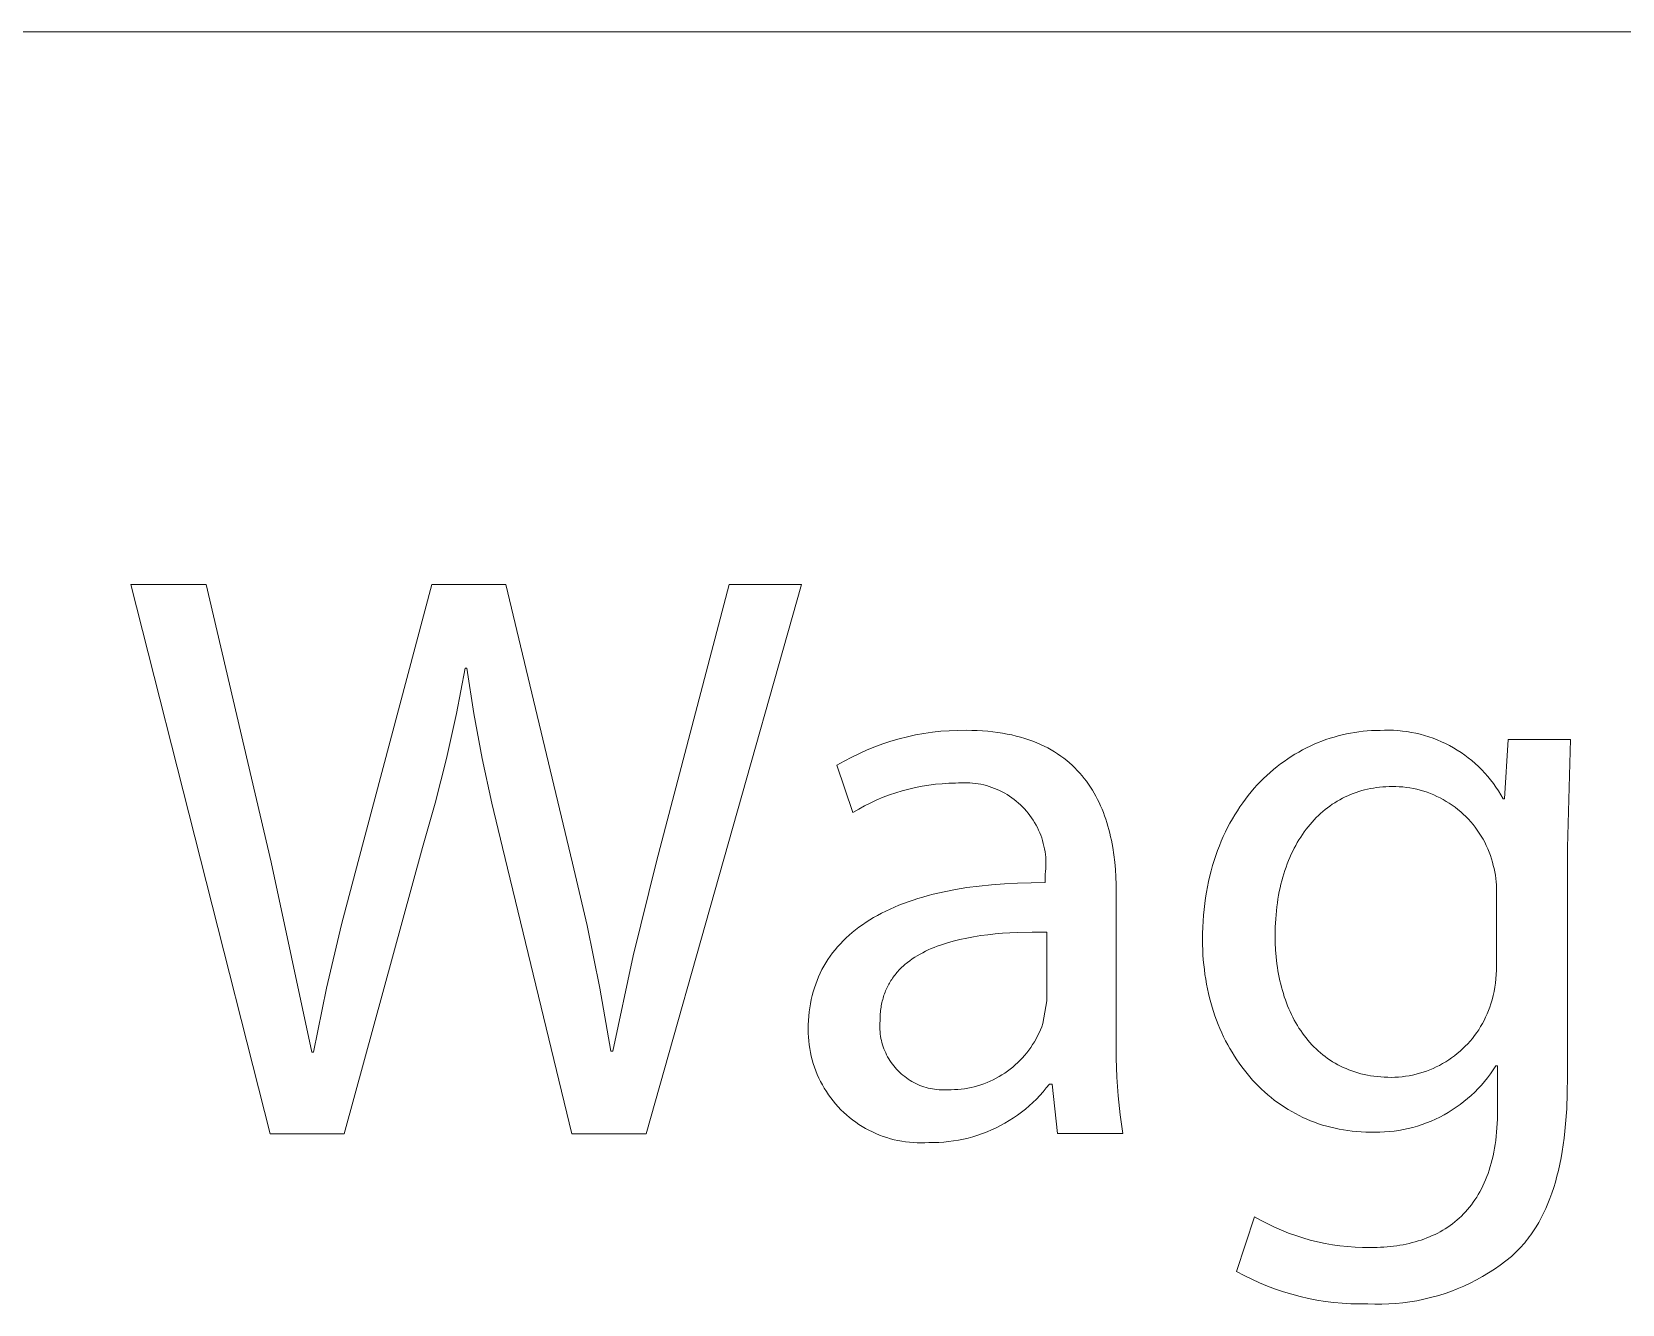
# Model space of a CAD drawing. Header units: millimetres. Extents: x 373 to 3451, y -552 to 1598.
# Drawn here: x 3194.6 to 3254.8, y -342 to -293.9 of the extents above; entities that cross this region are included whole.
import ezdxf

# ---------------------------------------------------------------- set-up
doc = ezdxf.new("R2010")
doc.units = ezdxf.units.MM
doc.header["$MEASUREMENT"] = 0
doc.layers.add('Domyślny', color=7, linetype='Continuous', true_color=0x000000)

msp = doc.modelspace()

# ---------------------------------------------------------------- linework, layer by layer
at = {"layer": 'Domyślny', "color": 18, "lineweight": 15, "true_color": 0x000000}
for p, q in [((3179.052, -293.87), (3447.838, -293.87)), ((3203.633, -335.536), (3198.365, -314.771)), ((3198.365, -314.771), (3201.214, -314.771)), ((3201.214, -314.771), (3203.674, -325.266)), ((3206.964, -325.246), (3209.741, -314.771)), ((3209.741, -314.771), (3212.539, -314.771)), ((3212.539, -314.771), (3215.06, -325.307)), ((3223.731, -314.771), (3217.848, -335.536)), ((3218.248, -325.246), (3220.984, -314.771)), ((3220.984, -314.771), (3223.731, -314.771)), ((3211.002, -317.938), (3210.674, -319.649)), ((3211.063, -317.938), (3211.002, -317.938)), ((3211.331, -319.645), (3211.063, -317.938)), ((3210.674, -319.649), (3210.296, -321.349)), ((3211.646, -321.344), (3211.331, -319.645)), ((3227.11, -320.692), (3227.418, -320.603)), ((3227.418, -320.603), (3227.729, -320.524)), ((3227.729, -320.524), (3228.043, -320.457)), ((3228.043, -320.457), (3228.358, -320.4)), ((3228.358, -320.4), (3228.675, -320.355)), ((3228.675, -320.355), (3228.994, -320.32)), ((3228.994, -320.32), (3229.314, -320.297)), ((3229.314, -320.297), (3229.634, -320.284)), ((3229.634, -320.284), (3229.955, -320.283)), ((3229.955, -320.283), (3230.166, -320.285)), ((3230.166, -320.285), (3230.373, -320.292)), ((3230.373, -320.292), (3230.574, -320.303)), ((3230.574, -320.303), (3230.77, -320.319)), ((3230.77, -320.319), (3230.962, -320.339)), ((3230.962, -320.339), (3231.149, -320.362)), ((3231.149, -320.362), (3231.331, -320.39)), ((3231.331, -320.39), (3231.508, -320.423)), ((3231.508, -320.423), (3231.681, -320.459)), ((3231.681, -320.459), (3231.849, -320.498)), ((3231.849, -320.498), (3232.013, -320.542)), ((3232.013, -320.542), (3232.173, -320.59)), ((3232.173, -320.59), (3232.327, -320.641)), ((3243.563, -320.635), (3243.715, -320.583)), ((3243.715, -320.583), (3243.869, -320.536)), ((3243.869, -320.536), (3244.023, -320.493)), ((3244.023, -320.493), (3244.179, -320.454)), ((3244.179, -320.454), (3244.335, -320.419)), ((3244.335, -320.419), (3244.492, -320.388)), ((3244.492, -320.388), (3244.649, -320.361)), ((3244.649, -320.361), (3244.808, -320.338)), ((3244.808, -320.338), (3244.966, -320.32)), ((3244.966, -320.32), (3245.126, -320.305)), ((3245.126, -320.305), (3245.286, -320.295)), ((3245.286, -320.295), (3245.446, -320.288)), ((3245.446, -320.288), (3245.606, -320.286)), ((3245.606, -320.286), (3245.776, -320.279)), ((3245.776, -320.279), (3245.946, -320.278)), ((3245.946, -320.278), (3246.116, -320.283)), ((3246.116, -320.283), (3246.286, -320.293)), ((3246.286, -320.293), (3246.456, -320.309)), ((3246.456, -320.309), (3246.624, -320.331)), ((3246.624, -320.331), (3246.792, -320.359)), ((3246.792, -320.359), (3246.959, -320.393)), ((3246.959, -320.393), (3247.125, -320.432)), ((3247.125, -320.432), (3247.289, -320.477)), ((3247.289, -320.477), (3247.451, -320.527)), ((3247.451, -320.527), (3247.612, -320.583)), ((3247.612, -320.583), (3247.771, -320.645)), ((3225.627, -321.294), (3225.915, -321.153)), ((3225.915, -321.153), (3226.207, -321.022)), ((3226.207, -321.022), (3226.504, -320.902)), ((3226.504, -320.902), (3226.806, -320.791)), ((3226.806, -320.791), (3227.11, -320.692)), ((3232.327, -320.641), (3232.478, -320.695)), ((3232.478, -320.695), (3232.624, -320.754)), ((3232.624, -320.754), (3232.766, -320.815)), ((3232.766, -320.815), (3232.904, -320.88)), ((3232.904, -320.88), (3233.038, -320.949)), ((3233.038, -320.949), (3233.167, -321.02)), ((3233.167, -321.02), (3233.293, -321.095)), ((3233.293, -321.095), (3233.414, -321.173)), ((3233.414, -321.173), (3233.532, -321.254)), ((3242.251, -321.273), (3242.391, -321.186)), ((3242.391, -321.186), (3242.532, -321.104)), ((3242.532, -321.104), (3242.675, -321.025)), ((3242.675, -321.025), (3242.82, -320.95)), ((3242.82, -320.95), (3242.966, -320.879)), ((3242.966, -320.879), (3243.113, -320.812)), ((3243.113, -320.812), (3243.262, -320.749)), ((3243.262, -320.749), (3243.412, -320.69)), ((3243.412, -320.69), (3243.563, -320.635)), ((3247.771, -320.645), (3247.927, -320.712)), ((3247.927, -320.712), (3248.081, -320.784)), ((3248.081, -320.784), (3248.233, -320.861)), ((3248.233, -320.861), (3248.382, -320.944)), ((3248.382, -320.944), (3248.527, -321.032)), ((3248.527, -321.032), (3248.67, -321.124)), ((3248.67, -321.124), (3248.81, -321.222)), ((3250.32, -322.869), (3250.454, -320.625)), ((3250.454, -320.625), (3252.811, -320.625)), ((3252.811, -320.625), (3252.698, -324.714)), ((3210.296, -321.349), (3209.869, -323.037)), ((3212.008, -323.034), (3211.646, -321.344)), ((3225.066, -321.605), (3225.344, -321.445)), ((3225.671, -323.389), (3225.066, -321.605)), ((3225.344, -321.445), (3225.627, -321.294)), ((3233.532, -321.254), (3233.646, -321.338)), ((3233.646, -321.338), (3233.756, -321.424)), ((3233.756, -321.424), (3233.862, -321.514)), ((3233.862, -321.514), (3233.964, -321.606)), ((3233.964, -321.606), (3234.063, -321.7)), ((3234.063, -321.7), (3234.158, -321.798)), ((3234.158, -321.798), (3234.25, -321.898)), ((3241.454, -321.872), (3241.582, -321.763)), ((3241.582, -321.763), (3241.712, -321.657)), ((3241.712, -321.657), (3241.844, -321.556)), ((3241.844, -321.556), (3241.978, -321.457)), ((3241.978, -321.457), (3242.114, -321.363)), ((3242.114, -321.363), (3242.251, -321.273)), ((3248.81, -321.222), (3248.946, -321.324)), ((3248.946, -321.324), (3249.078, -321.43)), ((3249.078, -321.43), (3249.207, -321.542)), ((3249.207, -321.542), (3249.332, -321.657)), ((3249.332, -321.657), (3249.453, -321.777)), ((3249.453, -321.777), (3249.57, -321.901)), ((3228.284, -322.396), (3228.033, -322.445)), ((3228.536, -322.356), (3228.284, -322.396)), ((3228.79, -322.324), (3228.536, -322.356)), ((3229.045, -322.301), (3228.79, -322.324)), ((3229.3, -322.287), (3229.045, -322.301)), ((3229.555, -322.282), (3229.3, -322.287)), ((3229.662, -322.272), (3229.555, -322.282)), ((3229.769, -322.265), (3229.662, -322.272)), ((3229.875, -322.263), (3229.769, -322.265)), ((3229.982, -322.264), (3229.875, -322.263)), ((3230.089, -322.269), (3229.982, -322.264)), ((3230.196, -322.277), (3230.089, -322.269)), ((3230.302, -322.289), (3230.196, -322.277)), ((3230.408, -322.305), (3230.302, -322.289)), ((3230.513, -322.325), (3230.408, -322.305)), ((3230.617, -322.348), (3230.513, -322.325)), ((3230.721, -322.375), (3230.617, -322.348)), ((3230.823, -322.405), (3230.721, -322.375)), ((3230.925, -322.439), (3230.823, -322.405)), ((3234.25, -321.898), (3234.338, -322)), ((3234.338, -322), (3234.423, -322.104)), ((3234.423, -322.104), (3234.504, -322.211)), ((3234.504, -322.211), (3234.582, -322.32)), ((3234.582, -322.32), (3234.657, -322.432)), ((3240.85, -322.476), (3240.966, -322.348)), ((3240.966, -322.348), (3241.084, -322.223)), ((3241.084, -322.223), (3241.205, -322.103)), ((3241.205, -322.103), (3241.328, -321.986)), ((3241.328, -321.986), (3241.454, -321.872)), ((3245.947, -322.409), (3245.827, -322.414)), ((3246.067, -322.408), (3245.947, -322.409)), ((3246.201, -322.409), (3246.067, -322.408)), ((3246.336, -322.415), (3246.201, -322.409)), ((3249.57, -321.901), (3249.682, -322.029)), ((3249.682, -322.029), (3249.79, -322.16)), ((3249.79, -322.16), (3249.893, -322.295)), ((3249.893, -322.295), (3249.992, -322.434)), ((3226.576, -322.914), (3226.344, -323.021)), ((3226.812, -322.816), (3226.576, -322.914)), ((3227.051, -322.725), (3226.812, -322.816)), ((3227.292, -322.642), (3227.051, -322.725)), ((3227.537, -322.568), (3227.292, -322.642)), ((3227.784, -322.502), (3227.537, -322.568)), ((3228.033, -322.445), (3227.784, -322.502)), ((3231.025, -322.477), (3230.925, -322.439)), ((3231.124, -322.518), (3231.025, -322.477)), ((3231.221, -322.562), (3231.124, -322.518)), ((3231.317, -322.61), (3231.221, -322.562)), ((3231.411, -322.661), (3231.317, -322.61)), ((3231.503, -322.715), (3231.411, -322.661)), ((3231.593, -322.772), (3231.503, -322.715)), ((3231.681, -322.833), (3231.593, -322.772)), ((3231.768, -322.897), (3231.681, -322.833)), ((3231.851, -322.963), (3231.768, -322.897)), ((3231.933, -323.032), (3231.851, -322.963)), ((3234.657, -322.432), (3234.728, -322.545)), ((3234.728, -322.545), (3234.797, -322.66)), ((3234.797, -322.66), (3234.862, -322.777)), ((3234.862, -322.777), (3234.924, -322.896)), ((3234.924, -322.896), (3234.983, -323.017)), ((3240.413, -323.025), (3240.518, -322.882)), ((3240.518, -322.882), (3240.626, -322.743)), ((3240.626, -322.743), (3240.736, -322.607)), ((3240.736, -322.607), (3240.85, -322.476)), ((3243.991, -322.961), (3243.896, -323.02)), ((3244.088, -322.906), (3243.991, -322.961)), ((3244.186, -322.853), (3244.088, -322.906)), ((3244.286, -322.803), (3244.186, -322.853)), ((3244.387, -322.756), (3244.286, -322.803)), ((3244.49, -322.712), (3244.387, -322.756)), ((3244.594, -322.67), (3244.49, -322.712)), ((3244.699, -322.632), (3244.594, -322.67)), ((3244.806, -322.597), (3244.699, -322.632)), ((3244.915, -322.564), (3244.806, -322.597)), ((3245.024, -322.535), (3244.915, -322.564)), ((3245.135, -322.508), (3245.024, -322.535)), ((3245.248, -322.485), (3245.135, -322.508)), ((3245.361, -322.465), (3245.248, -322.485)), ((3245.476, -322.447), (3245.361, -322.465)), ((3245.592, -322.433), (3245.476, -322.447)), ((3245.709, -322.422), (3245.592, -322.433)), ((3245.827, -322.414), (3245.709, -322.422)), ((3246.47, -322.425), (3246.336, -322.415)), ((3246.603, -322.44), (3246.47, -322.425)), ((3246.736, -322.46), (3246.603, -322.44)), ((3246.868, -322.484), (3246.736, -322.46)), ((3246.999, -322.513), (3246.868, -322.484)), ((3247.13, -322.546), (3246.999, -322.513)), ((3247.259, -322.584), (3247.13, -322.546)), ((3247.386, -322.626), (3247.259, -322.584)), ((3247.512, -322.673), (3247.386, -322.626)), ((3247.637, -322.724), (3247.512, -322.673)), ((3247.759, -322.779), (3247.637, -322.724)), ((3247.88, -322.838), (3247.759, -322.779)), ((3247.998, -322.901), (3247.88, -322.838)), ((3248.114, -322.969), (3247.998, -322.901)), ((3248.228, -323.04), (3248.114, -322.969)), ((3249.992, -322.434), (3250.086, -322.576)), ((3250.086, -322.576), (3250.175, -322.721)), ((3250.175, -322.721), (3250.259, -322.869)), ((3250.259, -322.869), (3250.32, -322.869)), ((3209.869, -323.037), (3209.393, -324.713)), ((3212.416, -324.713), (3212.008, -323.034)), ((3225.891, -323.259), (3225.671, -323.389)), ((3226.115, -323.136), (3225.891, -323.259)), ((3226.344, -323.021), (3226.115, -323.136)), ((3232.012, -323.105), (3231.933, -323.032)), ((3232.088, -323.179), (3232.012, -323.105)), ((3232.162, -323.257), (3232.088, -323.179)), ((3232.233, -323.337), (3232.162, -323.257)), ((3232.301, -323.419), (3232.233, -323.337)), ((3232.366, -323.504), (3232.301, -323.419)), ((3232.428, -323.591), (3232.366, -323.504)), ((3232.488, -323.68), (3232.428, -323.591)), ((3234.983, -323.017), (3235.039, -323.139)), ((3235.039, -323.139), (3235.092, -323.263)), ((3235.092, -323.263), (3235.142, -323.389)), ((3235.142, -323.389), (3235.19, -323.516)), ((3235.19, -323.516), (3235.235, -323.644)), ((3240.021, -323.632), (3240.114, -323.475)), ((3240.114, -323.475), (3240.211, -323.321)), ((3240.211, -323.321), (3240.31, -323.171)), ((3240.31, -323.171), (3240.413, -323.025)), ((3243.194, -323.585), (3243.114, -323.668)), ((3243.276, -323.505), (3243.194, -323.585)), ((3243.359, -323.427), (3243.276, -323.505)), ((3243.444, -323.353), (3243.359, -323.427)), ((3243.531, -323.281), (3243.444, -323.353)), ((3243.62, -323.211), (3243.531, -323.281)), ((3243.71, -323.145), (3243.62, -323.211)), ((3243.802, -323.081), (3243.71, -323.145)), ((3243.896, -323.02), (3243.802, -323.081)), ((3248.339, -323.115), (3248.228, -323.04)), ((3248.448, -323.194), (3248.339, -323.115)), ((3248.554, -323.277), (3248.448, -323.194)), ((3248.657, -323.363), (3248.554, -323.277)), ((3248.757, -323.453), (3248.657, -323.363)), ((3248.854, -323.546), (3248.757, -323.453)), ((3248.947, -323.643), (3248.854, -323.546)), ((3232.544, -323.771), (3232.488, -323.68)), ((3232.596, -323.864), (3232.544, -323.771)), ((3232.646, -323.959), (3232.596, -323.864)), ((3232.692, -324.055), (3232.646, -323.959)), ((3232.735, -324.153), (3232.692, -324.055)), ((3232.775, -324.253), (3232.735, -324.153)), ((3235.235, -323.644), (3235.277, -323.774)), ((3235.277, -323.774), (3235.316, -323.905)), ((3235.316, -323.905), (3235.353, -324.037)), ((3235.353, -324.037), (3235.387, -324.17)), ((3235.387, -324.17), (3235.419, -324.305)), ((3239.68, -324.296), (3239.76, -324.124)), ((3239.76, -324.124), (3239.844, -323.957)), ((3239.844, -323.957), (3239.931, -323.792)), ((3239.931, -323.792), (3240.021, -323.632)), ((3242.742, -324.119), (3242.673, -324.217)), ((3242.812, -324.024), (3242.742, -324.119)), ((3242.885, -323.931), (3242.812, -324.024)), ((3242.959, -323.841), (3242.885, -323.931)), ((3243.036, -323.753), (3242.959, -323.841)), ((3243.114, -323.668), (3243.036, -323.753)), ((3249.037, -323.743), (3248.947, -323.643)), ((3249.124, -323.845), (3249.037, -323.743)), ((3249.207, -323.951), (3249.124, -323.845)), ((3249.286, -324.059), (3249.207, -323.951)), ((3249.362, -324.17), (3249.286, -324.059)), ((3249.434, -324.284), (3249.362, -324.17)), ((3209.393, -324.713), (3206.431, -335.536)), ((3215.04, -335.536), (3212.416, -324.713)), ((3232.811, -324.354), (3232.775, -324.253)), ((3232.843, -324.455), (3232.811, -324.354)), ((3232.872, -324.558), (3232.843, -324.455)), ((3232.897, -324.662), (3232.872, -324.558)), ((3232.919, -324.767), (3232.897, -324.662)), ((3232.937, -324.873), (3232.919, -324.767)), ((3235.419, -324.305), (3235.448, -324.44)), ((3235.448, -324.44), (3235.475, -324.576)), ((3235.475, -324.576), (3235.5, -324.713)), ((3235.5, -324.713), (3235.542, -324.989)), ((3239.46, -324.831), (3239.53, -324.649)), ((3239.53, -324.649), (3239.603, -324.47)), ((3239.603, -324.47), (3239.68, -324.296)), ((3242.36, -324.743), (3242.303, -324.856)), ((3242.418, -324.633), (3242.36, -324.743)), ((3242.479, -324.526), (3242.418, -324.633)), ((3242.542, -324.42), (3242.479, -324.526)), ((3242.606, -324.318), (3242.542, -324.42)), ((3242.673, -324.217), (3242.606, -324.318)), ((3249.502, -324.4), (3249.434, -324.284)), ((3249.565, -324.518), (3249.502, -324.4)), ((3249.625, -324.639), (3249.565, -324.518)), ((3249.68, -324.761), (3249.625, -324.639)), ((3249.732, -324.885), (3249.68, -324.761)), ((3252.698, -324.714), (3252.698, -333.374)), ((3203.674, -325.266), (3205.211, -332.451)), ((3206.329, -327.63), (3206.964, -325.246)), ((3215.06, -325.307), (3215.619, -327.659)), ((3217.36, -328.814), (3218.248, -325.246)), ((3232.951, -324.978), (3232.937, -324.873)), ((3232.962, -325.085), (3232.951, -324.978)), ((3232.969, -325.192), (3232.962, -325.085)), ((3232.967, -325.512), (3232.971, -325.406)), ((3232.972, -325.299), (3232.969, -325.192)), ((3232.971, -325.406), (3232.972, -325.299)), ((3235.542, -324.989), (3235.576, -325.267)), ((3235.576, -325.267), (3235.601, -325.547)), ((3239.219, -325.592), (3239.274, -325.396)), ((3239.274, -325.396), (3239.332, -325.204)), ((3239.332, -325.204), (3239.394, -325.016)), ((3239.394, -325.016), (3239.46, -324.831)), ((3242.098, -325.328), (3242.053, -325.452)), ((3242.146, -325.207), (3242.098, -325.328)), ((3242.196, -325.087), (3242.146, -325.207)), ((3242.249, -324.97), (3242.196, -325.087)), ((3242.303, -324.856), (3242.249, -324.97)), ((3249.779, -325.011), (3249.732, -324.885)), ((3249.821, -325.138), (3249.779, -325.011)), ((3249.859, -325.267), (3249.821, -325.138)), ((3249.892, -325.388), (3249.859, -325.267)), ((3249.921, -325.51), (3249.892, -325.388)), ((3232.948, -325.725), (3232.959, -325.619)), ((3232.948, -326.043), (3232.948, -325.725)), ((3232.959, -325.619), (3232.967, -325.512)), ((3235.601, -325.547), (3235.619, -325.828)), ((3235.619, -325.828), (3235.629, -326.11)), ((3239.079, -326.199), (3239.122, -325.993)), ((3239.122, -325.993), (3239.168, -325.791)), ((3239.168, -325.791), (3239.219, -325.592)), ((3241.893, -325.97), (3241.859, -326.105)), ((3241.929, -325.837), (3241.893, -325.97)), ((3241.968, -325.707), (3241.929, -325.837)), ((3242.009, -325.578), (3241.968, -325.707)), ((3242.053, -325.452), (3242.009, -325.578)), ((3249.947, -325.633), (3249.921, -325.51)), ((3249.968, -325.757), (3249.947, -325.633)), ((3249.985, -325.881), (3249.968, -325.757)), ((3249.999, -326.006), (3249.985, -325.881)), ((3250.008, -326.131), (3249.999, -326.006)), ((3228.13, -326.643), (3228.32, -326.586)), ((3228.32, -326.586), (3228.514, -326.532)), ((3228.514, -326.532), (3228.712, -326.481)), ((3228.712, -326.481), (3229.121, -326.386)), ((3229.121, -326.386), (3229.545, -326.303)), ((3229.545, -326.303), (3229.985, -326.231)), ((3229.985, -326.231), (3230.441, -326.171)), ((3230.441, -326.171), (3230.912, -326.122)), ((3230.912, -326.122), (3231.398, -326.085)), ((3231.398, -326.085), (3231.899, -326.059)), ((3231.899, -326.059), (3232.416, -326.045)), ((3232.416, -326.045), (3232.948, -326.043)), ((3235.629, -326.11), (3235.633, -326.392)), ((3235.633, -326.392), (3235.633, -331.957)), ((3238.977, -326.836), (3239.007, -326.62)), ((3239.007, -326.62), (3239.041, -326.408)), ((3239.041, -326.408), (3239.079, -326.199)), ((3241.771, -326.522), (3241.746, -326.665)), ((3241.798, -326.381), (3241.771, -326.522)), ((3241.827, -326.242), (3241.798, -326.381)), ((3241.859, -326.105), (3241.827, -326.242)), ((3250.014, -326.256), (3250.008, -326.131)), ((3250.013, -326.507), (3250.015, -326.382)), ((3250.013, -329.193), (3250.013, -326.507)), ((3250.015, -326.382), (3250.014, -326.256)), ((3226.602, -327.28), (3226.755, -327.198)), ((3226.755, -327.198), (3226.912, -327.119)), ((3226.912, -327.119), (3227.074, -327.043)), ((3227.074, -327.043), (3227.24, -326.97)), ((3227.24, -326.97), (3227.41, -326.899)), ((3227.41, -326.899), (3227.584, -326.831)), ((3227.584, -326.831), (3227.762, -326.766)), ((3227.762, -326.766), (3227.944, -326.703)), ((3227.944, -326.703), (3228.13, -326.643)), ((3238.931, -327.277), (3238.952, -327.055)), ((3238.952, -327.055), (3238.977, -326.836)), ((3241.687, -327.108), (3241.673, -327.259)), ((3241.704, -326.958), (3241.687, -327.108)), ((3241.724, -326.811), (3241.704, -326.958)), ((3241.746, -326.665), (3241.724, -326.811)), ((3205.765, -330.033), (3206.329, -327.63)), ((3215.619, -327.659), (3216.104, -330.027)), ((3225.77, -327.825), (3225.898, -327.728)), ((3225.898, -327.728), (3226.031, -327.633)), ((3226.031, -327.633), (3226.167, -327.541)), ((3226.167, -327.541), (3226.308, -327.451)), ((3226.308, -327.451), (3226.453, -327.364)), ((3226.453, -327.364), (3226.602, -327.28)), ((3238.895, -327.963), (3238.903, -327.731)), ((3238.903, -327.731), (3238.914, -327.502)), ((3238.914, -327.502), (3238.931, -327.277)), ((3241.645, -327.725), (3241.64, -328.045)), ((3241.661, -327.412), (3241.645, -327.725)), ((3241.673, -327.259), (3241.661, -327.412)), ((3225.093, -328.465), (3225.195, -328.352)), ((3225.195, -328.352), (3225.301, -328.242)), ((3225.301, -328.242), (3225.412, -328.134)), ((3225.412, -328.134), (3225.527, -328.028)), ((3225.527, -328.028), (3225.647, -327.925)), ((3225.647, -327.925), (3225.77, -327.825)), ((3228.977, -328.404), (3228.86, -328.447)), ((3229.095, -328.364), (3228.977, -328.404)), ((3229.215, -328.326), (3229.095, -328.364)), ((3229.338, -328.29), (3229.215, -328.326)), ((3229.462, -328.255), (3229.338, -328.29)), ((3229.714, -328.193), (3229.462, -328.255)), ((3229.973, -328.137), (3229.714, -328.193)), ((3230.237, -328.089), (3229.973, -328.137)), ((3230.505, -328.047), (3230.237, -328.089)), ((3230.777, -328.011), (3230.505, -328.047)), ((3231.053, -327.982), (3230.777, -328.011)), ((3231.33, -327.958), (3231.053, -327.982)), ((3231.61, -327.94), (3231.33, -327.958)), ((3231.89, -327.927), (3231.61, -327.94)), ((3232.452, -327.914), (3231.89, -327.927)), ((3233.009, -327.919), (3232.452, -327.914)), ((3233.009, -330.512), (3233.009, -327.919)), ((3238.893, -328.198), (3238.895, -327.963)), ((3238.895, -328.391), (3238.893, -328.198)), ((3238.901, -328.583), (3238.895, -328.391)), ((3241.64, -328.045), (3241.644, -328.318)), ((3241.644, -328.318), (3241.657, -328.588)), ((3216.587, -332.41), (3217.36, -328.814)), ((3224.648, -329.07), (3224.728, -328.944)), ((3224.728, -328.944), (3224.813, -328.82)), ((3224.813, -328.82), (3224.902, -328.699)), ((3224.902, -328.699), (3224.995, -328.581)), ((3224.995, -328.581), (3225.093, -328.465)), ((3227.823, -328.993), (3227.734, -329.061)), ((3227.915, -328.928), (3227.823, -328.993)), ((3228.01, -328.865), (3227.915, -328.928)), ((3228.107, -328.805), (3228.01, -328.865)), ((3228.208, -328.747), (3228.107, -328.805)), ((3228.31, -328.691), (3228.208, -328.747)), ((3228.416, -328.638), (3228.31, -328.691)), ((3228.523, -328.587), (3228.416, -328.638)), ((3228.633, -328.538), (3228.523, -328.587)), ((3228.746, -328.491), (3228.633, -328.538)), ((3228.86, -328.447), (3228.746, -328.491)), ((3238.91, -328.773), (3238.901, -328.583)), ((3238.924, -328.961), (3238.91, -328.773)), ((3238.941, -329.147), (3238.924, -328.961)), ((3241.657, -328.588), (3241.678, -328.854)), ((3241.678, -328.854), (3241.708, -329.117)), ((3224.315, -329.737), (3224.372, -329.598)), ((3224.372, -329.598), (3224.435, -329.462)), ((3224.435, -329.462), (3224.501, -329.329)), ((3224.501, -329.329), (3224.573, -329.198)), ((3224.573, -329.198), (3224.648, -329.07)), ((3227.201, -329.609), (3227.17, -329.654)), ((3227.234, -329.566), (3227.201, -329.609)), ((3227.267, -329.523), (3227.234, -329.566)), ((3227.302, -329.48), (3227.267, -329.523)), ((3227.337, -329.439), (3227.302, -329.48)), ((3227.373, -329.398), (3227.337, -329.439)), ((3227.41, -329.358), (3227.373, -329.398)), ((3227.447, -329.319), (3227.41, -329.358)), ((3227.486, -329.28), (3227.447, -329.319)), ((3227.525, -329.242), (3227.486, -329.28)), ((3227.566, -329.204), (3227.525, -329.242)), ((3227.607, -329.167), (3227.566, -329.204)), ((3227.648, -329.131), (3227.607, -329.167)), ((3227.691, -329.096), (3227.648, -329.131)), ((3227.734, -329.061), (3227.691, -329.096)), ((3238.962, -329.332), (3238.941, -329.147)), ((3238.986, -329.516), (3238.962, -329.332)), ((3239.014, -329.697), (3238.986, -329.516)), ((3241.708, -329.117), (3241.727, -329.246)), ((3241.727, -329.246), (3241.747, -329.375)), ((3241.747, -329.375), (3241.77, -329.502)), ((3241.77, -329.502), (3241.794, -329.628)), ((3241.794, -329.628), (3241.821, -329.753)), ((3249.991, -329.677), (3250.004, -329.516)), ((3250.004, -329.516), (3250.011, -329.354)), ((3250.011, -329.354), (3250.013, -329.193)), ((3205.273, -332.451), (3205.765, -330.033)), ((3216.104, -330.027), (3216.516, -332.41)), ((3224.129, -330.315), (3224.169, -330.167)), ((3224.169, -330.167), (3224.213, -330.021)), ((3224.213, -330.021), (3224.262, -329.878)), ((3224.262, -329.878), (3224.315, -329.737)), ((3226.885, -330.189), (3226.865, -330.243)), ((3226.906, -330.137), (3226.885, -330.189)), ((3226.928, -330.085), (3226.906, -330.137)), ((3226.951, -330.034), (3226.928, -330.085)), ((3226.975, -329.984), (3226.951, -330.034)), ((3227, -329.935), (3226.975, -329.984)), ((3227.026, -329.886), (3227, -329.935)), ((3227.052, -329.838), (3227.026, -329.886)), ((3227.08, -329.791), (3227.052, -329.838)), ((3227.109, -329.744), (3227.08, -329.791)), ((3227.139, -329.699), (3227.109, -329.744)), ((3227.17, -329.654), (3227.139, -329.699)), ((3239.046, -329.876), (3239.014, -329.697)), ((3239.081, -330.054), (3239.046, -329.876)), ((3239.12, -330.23), (3239.081, -330.054)), ((3241.821, -329.753), (3241.85, -329.876)), ((3241.85, -329.876), (3241.881, -329.998)), ((3241.881, -329.998), (3241.914, -330.119)), ((3241.914, -330.119), (3241.95, -330.238)), ((3249.884, -330.315), (3249.919, -330.157)), ((3249.919, -330.157), (3249.949, -329.998)), ((3249.949, -329.998), (3249.973, -329.838)), ((3249.973, -329.838), (3249.991, -329.677)), ((3224.017, -330.932), (3224.038, -330.774)), ((3224.038, -330.774), (3224.064, -330.619)), ((3224.064, -330.619), (3224.094, -330.466)), ((3224.094, -330.466), (3224.129, -330.315)), ((3226.725, -330.818), (3226.718, -330.88)), ((3226.734, -330.757), (3226.725, -330.818)), ((3226.744, -330.697), (3226.734, -330.757)), ((3226.756, -330.637), (3226.744, -330.697)), ((3226.768, -330.578), (3226.756, -330.637)), ((3226.781, -330.52), (3226.768, -330.578)), ((3226.796, -330.463), (3226.781, -330.52)), ((3226.812, -330.407), (3226.796, -330.463)), ((3226.828, -330.351), (3226.812, -330.407)), ((3226.846, -330.297), (3226.828, -330.351)), ((3226.865, -330.243), (3226.846, -330.297)), ((3232.855, -331.372), (3233.009, -330.512)), ((3239.162, -330.404), (3239.12, -330.23)), ((3239.208, -330.575), (3239.162, -330.404)), ((3239.257, -330.745), (3239.208, -330.575)), ((3239.31, -330.913), (3239.257, -330.745)), ((3241.95, -330.238), (3241.987, -330.356)), ((3241.987, -330.356), (3242.027, -330.472)), ((3242.027, -330.472), (3242.069, -330.587)), ((3242.069, -330.587), (3242.113, -330.7)), ((3242.113, -330.7), (3242.159, -330.811)), ((3242.159, -330.811), (3242.207, -330.921)), ((3249.708, -330.882), (3249.755, -330.756)), ((3249.755, -330.756), (3249.798, -330.627)), ((3249.798, -330.627), (3249.844, -330.472)), ((3249.844, -330.472), (3249.884, -330.315)), ((3223.98, -331.588), (3223.982, -331.42)), ((3223.982, -331.42), (3223.989, -331.255)), ((3223.989, -331.255), (3224.001, -331.092)), ((3224.001, -331.092), (3224.017, -330.932)), ((3226.69, -331.353), (3226.688, -331.436)), ((3226.696, -331.27), (3226.69, -331.353)), ((3226.698, -331.137), (3226.696, -331.203)), ((3226.696, -331.203), (3226.696, -331.27)), ((3226.701, -331.071), (3226.698, -331.137)), ((3226.706, -331.007), (3226.701, -331.071)), ((3226.711, -330.943), (3226.706, -331.007)), ((3226.718, -330.88), (3226.711, -330.943)), ((3232.812, -331.491), (3232.855, -331.372)), ((3239.365, -331.078), (3239.31, -330.913)), ((3239.424, -331.241), (3239.365, -331.078)), ((3239.487, -331.402), (3239.424, -331.241)), ((3239.552, -331.56), (3239.487, -331.402)), ((3242.207, -330.921), (3242.258, -331.029)), ((3242.258, -331.029), (3242.311, -331.135)), ((3242.311, -331.135), (3242.365, -331.239)), ((3242.365, -331.239), (3242.422, -331.342)), ((3242.422, -331.342), (3242.481, -331.442)), ((3249.41, -331.488), (3249.477, -331.371)), ((3249.477, -331.371), (3249.541, -331.252)), ((3249.541, -331.252), (3249.601, -331.13)), ((3249.601, -331.13), (3249.657, -331.007)), ((3249.657, -331.007), (3249.708, -330.882)), ((3223.981, -331.734), (3223.98, -331.588)), ((3223.987, -331.88), (3223.981, -331.734)), ((3223.999, -332.026), (3223.987, -331.88)), ((3224.015, -332.172), (3223.999, -332.026)), ((3226.688, -331.436), (3226.688, -331.518)), ((3226.688, -331.518), (3226.691, -331.601)), ((3226.691, -331.601), (3226.697, -331.684)), ((3226.697, -331.684), (3226.706, -331.767)), ((3226.706, -331.767), (3226.717, -331.849)), ((3226.717, -331.849), (3226.732, -331.93)), ((3226.732, -331.93), (3226.749, -332.011)), ((3226.749, -332.011), (3226.769, -332.092)), ((3232.535, -332.06), (3232.598, -331.95)), ((3232.598, -331.95), (3232.657, -331.838)), ((3232.657, -331.838), (3232.713, -331.724)), ((3232.713, -331.724), (3232.764, -331.609)), ((3232.764, -331.609), (3232.812, -331.491)), ((3235.633, -331.957), (3235.633, -332.675)), ((3239.621, -331.716), (3239.552, -331.56)), ((3239.693, -331.87), (3239.621, -331.716)), ((3239.768, -332.021), (3239.693, -331.87)), ((3239.846, -332.17), (3239.768, -332.021)), ((3242.481, -331.442), (3242.542, -331.541)), ((3242.542, -331.541), (3242.606, -331.637)), ((3242.606, -331.637), (3242.671, -331.732)), ((3242.671, -331.732), (3242.739, -331.824)), ((3242.739, -331.824), (3242.809, -331.914)), ((3242.809, -331.914), (3242.881, -332.002)), ((3242.881, -332.002), (3242.955, -332.088)), ((3248.923, -332.134), (3249.013, -332.034)), ((3249.013, -332.034), (3249.1, -331.93)), ((3249.1, -331.93), (3249.183, -331.823)), ((3249.183, -331.823), (3249.262, -331.714)), ((3249.262, -331.714), (3249.338, -331.602)), ((3249.338, -331.602), (3249.41, -331.488)), ((3205.211, -332.451), (3205.273, -332.451)), ((3216.516, -332.41), (3216.587, -332.41)), ((3224.036, -332.317), (3224.015, -332.172)), ((3224.062, -332.461), (3224.036, -332.317)), ((3224.094, -332.604), (3224.062, -332.461)), ((3224.13, -332.746), (3224.094, -332.604)), ((3226.769, -332.092), (3226.792, -332.172)), ((3226.792, -332.172), (3226.817, -332.25)), ((3226.817, -332.25), (3226.845, -332.328)), ((3226.845, -332.328), (3226.876, -332.405)), ((3226.876, -332.405), (3226.91, -332.481)), ((3226.91, -332.481), (3226.946, -332.556)), ((3226.946, -332.556), (3226.985, -332.629)), ((3226.985, -332.629), (3227.026, -332.701)), ((3232.082, -332.668), (3232.166, -332.573)), ((3232.166, -332.573), (3232.247, -332.476)), ((3232.247, -332.476), (3232.324, -332.376)), ((3232.324, -332.376), (3232.398, -332.273)), ((3232.398, -332.273), (3232.469, -332.168)), ((3232.469, -332.168), (3232.535, -332.06)), ((3239.927, -332.316), (3239.846, -332.17)), ((3240.012, -332.459), (3239.927, -332.316)), ((3240.099, -332.6), (3240.012, -332.459)), ((3240.189, -332.738), (3240.099, -332.6)), ((3242.955, -332.088), (3243.031, -332.171)), ((3243.031, -332.171), (3243.109, -332.253)), ((3243.109, -332.253), (3243.19, -332.331)), ((3243.19, -332.331), (3243.272, -332.408)), ((3243.272, -332.408), (3243.357, -332.482)), ((3243.357, -332.482), (3243.444, -332.553)), ((3243.444, -332.553), (3243.533, -332.622)), ((3243.533, -332.622), (3243.624, -332.688)), ((3248.315, -332.669), (3248.424, -332.588)), ((3248.424, -332.588), (3248.53, -332.504)), ((3248.53, -332.504), (3248.632, -332.417)), ((3248.632, -332.417), (3248.732, -332.326)), ((3248.732, -332.326), (3248.829, -332.232)), ((3248.829, -332.232), (3248.923, -332.134)), ((3224.171, -332.886), (3224.13, -332.746)), ((3224.216, -333.026), (3224.171, -332.886)), ((3224.267, -333.163), (3224.216, -333.026)), ((3224.322, -333.299), (3224.267, -333.163)), ((3227.026, -332.701), (3227.069, -332.772)), ((3227.069, -332.772), (3227.115, -332.841)), ((3227.115, -332.841), (3227.164, -332.908)), ((3227.164, -332.908), (3227.214, -332.974)), ((3227.214, -332.974), (3227.267, -333.038)), ((3227.267, -333.038), (3227.322, -333.1)), ((3227.322, -333.1), (3227.379, -333.16)), ((3227.379, -333.16), (3227.439, -333.218)), ((3227.439, -333.218), (3227.5, -333.274)), ((3231.412, -333.244), (3231.516, -333.172)), ((3231.516, -333.172), (3231.617, -333.096)), ((3231.617, -333.096), (3231.716, -333.017)), ((3231.716, -333.017), (3231.812, -332.935)), ((3231.812, -332.935), (3231.905, -332.849)), ((3231.905, -332.849), (3231.995, -332.76)), ((3231.995, -332.76), (3232.082, -332.668)), ((3235.633, -332.675), (3235.658, -333.392)), ((3240.282, -332.873), (3240.189, -332.738)), ((3240.377, -333.006), (3240.282, -332.873)), ((3240.476, -333.135), (3240.377, -333.006)), ((3240.577, -333.262), (3240.476, -333.135)), ((3243.624, -332.688), (3243.718, -332.752)), ((3243.718, -332.752), (3243.813, -332.813)), ((3243.813, -332.813), (3243.911, -332.871)), ((3243.911, -332.871), (3244.011, -332.927)), ((3244.011, -332.927), (3244.113, -332.979)), ((3244.113, -332.979), (3244.217, -333.029)), ((3244.217, -333.029), (3244.323, -333.076)), ((3244.323, -333.076), (3244.432, -333.12)), ((3244.432, -333.12), (3244.542, -333.161)), ((3244.542, -333.161), (3244.655, -333.199)), ((3244.655, -333.199), (3244.77, -333.234)), ((3244.77, -333.234), (3244.887, -333.266)), ((3247.103, -333.252), (3247.233, -333.213)), ((3247.233, -333.213), (3247.36, -333.169)), ((3247.36, -333.169), (3247.487, -333.121)), ((3247.487, -333.121), (3247.611, -333.069)), ((3247.611, -333.069), (3247.734, -333.012)), ((3247.734, -333.012), (3247.855, -332.951)), ((3247.855, -332.951), (3247.973, -332.887)), ((3247.973, -332.887), (3248.09, -332.818)), ((3248.09, -332.818), (3248.204, -332.745)), ((3248.204, -332.745), (3248.315, -332.669)), ((3249.884, -333.127), (3249.78, -333.275)), ((3249.982, -332.974), (3249.884, -333.127)), ((3250.054, -332.974), (3249.982, -332.974)), ((3250.054, -334.635), (3250.054, -332.974)), ((3224.382, -333.432), (3224.322, -333.299)), ((3224.446, -333.564), (3224.382, -333.432)), ((3224.515, -333.693), (3224.446, -333.564)), ((3224.588, -333.82), (3224.515, -333.693)), ((3224.666, -333.944), (3224.588, -333.82)), ((3227.5, -333.274), (3227.563, -333.328)), ((3227.563, -333.328), (3227.628, -333.379)), ((3227.628, -333.379), (3227.694, -333.429)), ((3227.694, -333.429), (3227.762, -333.476)), ((3227.762, -333.476), (3227.832, -333.521)), ((3227.832, -333.521), (3227.904, -333.563)), ((3227.904, -333.563), (3227.976, -333.603)), ((3227.976, -333.603), (3228.05, -333.64)), ((3228.05, -333.64), (3228.126, -333.675)), ((3228.126, -333.675), (3228.202, -333.707)), ((3228.202, -333.707), (3228.28, -333.736)), ((3228.28, -333.736), (3228.358, -333.763)), ((3228.358, -333.763), (3228.437, -333.787)), ((3228.437, -333.787), (3228.518, -333.808)), ((3228.518, -333.808), (3228.598, -333.827)), ((3228.598, -333.827), (3228.68, -333.842)), ((3229.764, -333.85), (3229.889, -333.833)), ((3229.889, -333.833), (3230.014, -333.813)), ((3230.014, -333.813), (3230.138, -333.788)), ((3230.138, -333.788), (3230.261, -333.758)), ((3230.261, -333.758), (3230.383, -333.725)), ((3230.383, -333.725), (3230.504, -333.687)), ((3230.504, -333.687), (3230.624, -333.646)), ((3230.624, -333.646), (3230.742, -333.6)), ((3230.742, -333.6), (3230.858, -333.55)), ((3230.858, -333.55), (3230.973, -333.497)), ((3230.973, -333.497), (3231.086, -333.439)), ((3231.086, -333.439), (3231.197, -333.378)), ((3231.197, -333.378), (3231.305, -333.313)), ((3231.305, -333.313), (3231.412, -333.244)), ((3232.986, -333.806), (3232.865, -333.95)), ((3233.101, -333.658), (3232.986, -333.806)), ((3233.204, -333.658), (3233.101, -333.658)), ((3233.409, -335.533), (3233.204, -333.658)), ((3235.658, -333.392), (3235.707, -334.108)), ((3240.681, -333.386), (3240.577, -333.262)), ((3240.788, -333.506), (3240.681, -333.386)), ((3240.898, -333.624), (3240.788, -333.506)), ((3241.01, -333.738), (3240.898, -333.624)), ((3241.124, -333.849), (3241.01, -333.738)), ((3244.887, -333.266), (3245.006, -333.295)), ((3245.006, -333.295), (3245.127, -333.32)), ((3245.127, -333.32), (3245.251, -333.342)), ((3245.251, -333.342), (3245.376, -333.361)), ((3245.376, -333.361), (3245.504, -333.377)), ((3245.504, -333.377), (3245.634, -333.389)), ((3245.634, -333.389), (3245.766, -333.398)), ((3245.766, -333.398), (3245.9, -333.403)), ((3245.9, -333.403), (3246.036, -333.405)), ((3246.036, -333.405), (3246.171, -333.402)), ((3246.171, -333.402), (3246.306, -333.394)), ((3246.306, -333.394), (3246.441, -333.382)), ((3246.441, -333.382), (3246.575, -333.365)), ((3246.575, -333.365), (3246.708, -333.343)), ((3246.708, -333.343), (3246.841, -333.317)), ((3246.841, -333.317), (3246.973, -333.287)), ((3246.973, -333.287), (3247.103, -333.252)), ((3249.316, -333.832), (3249.189, -333.961)), ((3249.439, -333.699), (3249.316, -333.832)), ((3249.558, -333.562), (3249.439, -333.699)), ((3249.671, -333.42), (3249.558, -333.562)), ((3249.78, -333.275), (3249.671, -333.42)), ((3252.698, -333.374), (3252.69, -334)), ((3224.748, -334.065), (3224.666, -333.944)), ((3224.834, -334.184), (3224.748, -334.065)), ((3224.924, -334.299), (3224.834, -334.184)), ((3225.018, -334.412), (3224.924, -334.299)), ((3225.116, -334.521), (3225.018, -334.412)), ((3228.68, -333.842), (3228.762, -333.855)), ((3228.762, -333.855), (3228.844, -333.865)), ((3228.844, -333.865), (3228.927, -333.873)), ((3228.927, -333.873), (3229.009, -333.877)), ((3229.009, -333.877), (3229.092, -333.879)), ((3229.092, -333.879), (3229.175, -333.877)), ((3229.175, -333.877), (3229.258, -333.873)), ((3229.258, -333.873), (3229.385, -333.874)), ((3229.385, -333.874), (3229.511, -333.87)), ((3229.511, -333.87), (3229.638, -333.862)), ((3229.638, -333.862), (3229.764, -333.85)), ((3232.474, -334.357), (3232.335, -334.483)), ((3232.609, -334.225), (3232.474, -334.357)), ((3232.739, -334.09), (3232.609, -334.225)), ((3232.865, -333.95), (3232.739, -334.09)), ((3235.707, -334.108), (3235.781, -334.822)), ((3241.242, -333.957), (3241.124, -333.849)), ((3241.361, -334.062), (3241.242, -333.957)), ((3241.484, -334.164), (3241.361, -334.062)), ((3241.608, -334.262), (3241.484, -334.164)), ((3241.735, -334.356), (3241.608, -334.262)), ((3241.865, -334.448), (3241.735, -334.356)), ((3248.637, -334.432), (3248.49, -334.537)), ((3248.781, -334.321), (3248.637, -334.432)), ((3248.921, -334.206), (3248.781, -334.321)), ((3249.057, -334.086), (3248.921, -334.206)), ((3249.189, -333.961), (3249.057, -334.086)), ((3252.69, -334), (3252.666, -334.596)), ((3225.217, -334.627), (3225.116, -334.521)), ((3225.322, -334.729), (3225.217, -334.627)), ((3225.43, -334.827), (3225.322, -334.729)), ((3225.542, -334.922), (3225.43, -334.827)), ((3225.657, -335.012), (3225.542, -334.922)), ((3225.775, -335.099), (3225.657, -335.012)), ((3231.739, -334.94), (3231.581, -335.042)), ((3231.894, -334.834), (3231.739, -334.94)), ((3232.045, -334.722), (3231.894, -334.834)), ((3232.192, -334.605), (3232.045, -334.722)), ((3232.335, -334.483), (3232.192, -334.605)), ((3235.781, -334.822), (3235.879, -335.533)), ((3241.997, -334.535), (3241.865, -334.448)), ((3242.131, -334.619), (3241.997, -334.535)), ((3242.267, -334.7), (3242.131, -334.619)), ((3242.406, -334.777), (3242.267, -334.7)), ((3242.546, -334.85), (3242.406, -334.777)), ((3242.689, -334.919), (3242.546, -334.85)), ((3242.834, -334.984), (3242.689, -334.919)), ((3242.981, -335.046), (3242.834, -334.984)), ((3247.704, -334.986), (3247.538, -335.06)), ((3247.867, -334.907), (3247.704, -334.986)), ((3248.027, -334.823), (3247.867, -334.907)), ((3248.185, -334.733), (3248.027, -334.823)), ((3248.339, -334.638), (3248.185, -334.733)), ((3248.49, -334.537), (3248.339, -334.638)), ((3250.041, -335.148), (3250.048, -334.981)), ((3250.048, -334.981), (3250.054, -334.635)), ((3252.666, -334.596), (3252.625, -335.163)), ((3206.431, -335.536), (3203.633, -335.536)), ((3217.848, -335.536), (3215.04, -335.536)), ((3225.896, -335.182), (3225.775, -335.099)), ((3226.02, -335.26), (3225.896, -335.182)), ((3226.146, -335.334), (3226.02, -335.26)), ((3226.275, -335.404), (3226.146, -335.334)), ((3226.406, -335.469), (3226.275, -335.404)), ((3226.539, -335.53), (3226.406, -335.469)), ((3226.674, -335.586), (3226.539, -335.53)), ((3226.812, -335.637), (3226.674, -335.586)), ((3226.95, -335.684), (3226.812, -335.637)), ((3230.391, -335.595), (3230.211, -335.65)), ((3230.568, -335.533), (3230.391, -335.595)), ((3230.744, -335.466), (3230.568, -335.533)), ((3230.917, -335.392), (3230.744, -335.466)), ((3231.087, -335.313), (3230.917, -335.392)), ((3231.255, -335.228), (3231.087, -335.313)), ((3231.419, -335.138), (3231.255, -335.228)), ((3231.581, -335.042), (3231.419, -335.138)), ((3235.879, -335.533), (3233.409, -335.533)), ((3243.13, -335.104), (3242.981, -335.046)), ((3243.281, -335.157), (3243.13, -335.104)), ((3243.435, -335.207), (3243.281, -335.157)), ((3243.589, -335.253), (3243.435, -335.207)), ((3243.746, -335.294), (3243.589, -335.253)), ((3243.905, -335.332), (3243.746, -335.294)), ((3244.066, -335.365), (3243.905, -335.332)), ((3244.228, -335.394), (3244.066, -335.365)), ((3244.392, -335.418), (3244.228, -335.394)), ((3244.558, -335.439), (3244.392, -335.418)), ((3244.725, -335.455), (3244.558, -335.439)), ((3244.894, -335.466), (3244.725, -335.455)), ((3245.065, -335.473), (3244.894, -335.466)), ((3245.237, -335.475), (3245.065, -335.473)), ((3245.418, -335.48), (3245.237, -335.475)), ((3245.6, -335.478), (3245.418, -335.48)), ((3245.781, -335.471), (3245.6, -335.478)), ((3245.962, -335.457), (3245.781, -335.471)), ((3246.142, -335.437), (3245.962, -335.457)), ((3246.321, -335.411), (3246.142, -335.437)), ((3246.5, -335.378), (3246.321, -335.411)), ((3246.677, -335.34), (3246.5, -335.378)), ((3246.853, -335.296), (3246.677, -335.34)), ((3247.027, -335.246), (3246.853, -335.296)), ((3247.199, -335.19), (3247.027, -335.246)), ((3247.37, -335.128), (3247.199, -335.19)), ((3247.538, -335.06), (3247.37, -335.128)), ((3249.982, -335.787), (3250.001, -335.632)), ((3250.001, -335.632), (3250.017, -335.474)), ((3250.017, -335.474), (3250.03, -335.313)), ((3250.03, -335.313), (3250.041, -335.148)), ((3252.599, -335.435), (3252.568, -335.7)), ((3252.625, -335.163), (3252.599, -335.435)), ((3227.091, -335.726), (3226.95, -335.684)), ((3227.232, -335.763), (3227.091, -335.726)), ((3227.375, -335.795), (3227.232, -335.763)), ((3227.519, -335.822), (3227.375, -335.795)), ((3227.664, -335.844), (3227.519, -335.822)), ((3227.809, -335.861), (3227.664, -335.844)), ((3227.955, -335.873), (3227.809, -335.861)), ((3228.102, -335.88), (3227.955, -335.873)), ((3228.248, -335.883), (3228.102, -335.88)), ((3228.394, -335.88), (3228.248, -335.883)), ((3228.541, -335.872), (3228.394, -335.88)), ((3228.729, -335.872), (3228.541, -335.872)), ((3228.916, -335.867), (3228.729, -335.872)), ((3229.104, -335.854), (3228.916, -335.867)), ((3229.291, -335.836), (3229.104, -335.854)), ((3229.477, -335.811), (3229.291, -335.836)), ((3229.663, -335.78), (3229.477, -335.811)), ((3229.847, -335.743), (3229.663, -335.78)), ((3230.03, -335.7), (3229.847, -335.743)), ((3230.211, -335.65), (3230.03, -335.7)), ((3249.88, -336.373), (3249.91, -336.231)), ((3249.91, -336.231), (3249.937, -336.086)), ((3249.937, -336.086), (3249.961, -335.938)), ((3249.961, -335.938), (3249.982, -335.787)), ((3252.495, -336.209), (3252.452, -336.453)), ((3252.534, -335.958), (3252.495, -336.209)), ((3252.568, -335.7), (3252.534, -335.958)), ((3249.735, -336.909), (3249.775, -336.78)), ((3249.775, -336.78), (3249.812, -336.647)), ((3249.812, -336.647), (3249.847, -336.512)), ((3249.847, -336.512), (3249.88, -336.373)), ((3252.405, -336.691), (3252.354, -336.922)), ((3252.452, -336.453), (3252.405, -336.691)), ((3249.496, -337.509), (3249.549, -337.395)), ((3249.549, -337.395), (3249.599, -337.278)), ((3249.599, -337.278), (3249.647, -337.158)), ((3249.647, -337.158), (3249.692, -337.035)), ((3249.692, -337.035), (3249.735, -336.909)), ((3252.239, -337.364), (3252.175, -337.576)), ((3252.299, -337.146), (3252.239, -337.364)), ((3252.354, -336.922), (3252.299, -337.146)), ((3249.131, -338.13), (3249.198, -338.034)), ((3249.198, -338.034), (3249.262, -337.935)), ((3249.262, -337.935), (3249.324, -337.833)), ((3249.324, -337.833), (3249.384, -337.728)), ((3249.384, -337.728), (3249.441, -337.62)), ((3249.441, -337.62), (3249.496, -337.509)), ((3252.035, -337.981), (3251.959, -338.174)), ((3252.108, -337.781), (3252.035, -337.981)), ((3252.175, -337.576), (3252.108, -337.781)), ((3248.606, -338.725), (3248.687, -338.648)), ((3248.687, -338.648), (3248.766, -338.569)), ((3248.766, -338.569), (3248.844, -338.487)), ((3248.844, -338.487), (3248.919, -338.402)), ((3248.919, -338.402), (3248.992, -338.314)), ((3248.992, -338.314), (3249.063, -338.224)), ((3249.063, -338.224), (3249.131, -338.13)), ((3251.794, -338.543), (3251.704, -338.718)), ((3251.878, -338.361), (3251.794, -338.543)), ((3251.959, -338.174), (3251.878, -338.361)), ((3240.184, -340.743), (3240.861, -338.673)), ((3240.861, -338.673), (3241.11, -338.814)), ((3241.11, -338.814), (3241.364, -338.947)), ((3241.364, -338.947), (3241.622, -339.071)), ((3241.622, -339.071), (3241.885, -339.186)), ((3241.885, -339.186), (3242.151, -339.293)), ((3247.787, -339.293), (3247.885, -339.241)), ((3247.885, -339.241), (3247.982, -339.185)), ((3247.982, -339.185), (3248.076, -339.128)), ((3248.076, -339.128), (3248.169, -339.067)), ((3248.169, -339.067), (3248.26, -339.004)), ((3248.26, -339.004), (3248.35, -338.938)), ((3248.35, -338.938), (3248.437, -338.87)), ((3248.437, -338.87), (3248.522, -338.799)), ((3248.522, -338.799), (3248.606, -338.725)), ((3251.411, -339.211), (3251.359, -339.289)), ((3251.513, -339.053), (3251.411, -339.211)), ((3251.611, -338.888), (3251.513, -339.053)), ((3251.704, -338.718), (3251.611, -338.888)), ((3242.151, -339.293), (3242.421, -339.39)), ((3242.421, -339.39), (3242.693, -339.478)), ((3242.693, -339.478), (3242.969, -339.556)), ((3242.969, -339.556), (3243.247, -339.625)), ((3243.247, -339.625), (3243.527, -339.685)), ((3243.527, -339.685), (3243.81, -339.735)), ((3243.81, -339.735), (3244.093, -339.776)), ((3244.093, -339.776), (3244.378, -339.807)), ((3244.378, -339.807), (3244.664, -339.828)), ((3244.664, -339.828), (3244.95, -339.839)), ((3244.95, -339.839), (3245.237, -339.841)), ((3245.237, -339.841), (3245.495, -339.837)), ((3245.495, -339.837), (3245.623, -339.831)), ((3245.623, -339.831), (3245.749, -339.824)), ((3245.749, -339.824), (3245.874, -339.814)), ((3245.874, -339.814), (3245.998, -339.802)), ((3245.998, -339.802), (3246.12, -339.788)), ((3246.12, -339.788), (3246.241, -339.772)), ((3246.241, -339.772), (3246.361, -339.753)), ((3246.361, -339.753), (3246.48, -339.732)), ((3246.48, -339.732), (3246.597, -339.709)), ((3246.597, -339.709), (3246.713, -339.683)), ((3246.713, -339.683), (3246.827, -339.655)), ((3246.827, -339.655), (3246.94, -339.624)), ((3246.94, -339.624), (3247.052, -339.592)), ((3247.052, -339.592), (3247.161, -339.556)), ((3247.161, -339.556), (3247.27, -339.519)), ((3247.27, -339.519), (3247.376, -339.479)), ((3247.376, -339.479), (3247.481, -339.436)), ((3247.481, -339.436), (3247.585, -339.391)), ((3247.585, -339.391), (3247.687, -339.344)), ((3247.687, -339.344), (3247.787, -339.293)), ((3250.961, -339.795), (3250.899, -339.862)), ((3251.021, -339.726), (3250.961, -339.795)), ((3251.08, -339.657), (3251.021, -339.726)), ((3251.138, -339.586), (3251.08, -339.657)), ((3251.195, -339.513), (3251.138, -339.586)), ((3251.25, -339.44), (3251.195, -339.513)), ((3251.305, -339.365), (3251.25, -339.44)), ((3251.359, -339.289), (3251.305, -339.365)), ((3250.369, -340.345), (3250.155, -340.504)), ((3250.577, -340.179), (3250.369, -340.345)), ((3250.643, -340.118), (3250.577, -340.179)), ((3250.709, -340.056), (3250.643, -340.118)), ((3250.773, -339.992), (3250.709, -340.056)), ((3250.837, -339.928), (3250.773, -339.992)), ((3250.899, -339.862), (3250.837, -339.928)), ((3240.469, -340.896), (3240.184, -340.743)), ((3240.759, -341.04), (3240.469, -340.896)), ((3241.053, -341.174), (3240.759, -341.04)), ((3249.484, -340.935), (3249.251, -341.064)), ((3249.712, -340.799), (3249.484, -340.935)), ((3249.936, -340.655), (3249.712, -340.799)), ((3250.155, -340.504), (3249.936, -340.655)), ((3241.351, -341.298), (3241.053, -341.174)), ((3241.654, -341.411), (3241.351, -341.298)), ((3241.96, -341.515), (3241.654, -341.411)), ((3242.269, -341.608), (3241.96, -341.515)), ((3242.582, -341.692), (3242.269, -341.608)), ((3248.029, -341.585), (3247.775, -341.664)), ((3248.28, -341.497), (3248.029, -341.585)), ((3248.528, -341.401), (3248.28, -341.497)), ((3248.773, -341.297), (3248.528, -341.401)), ((3249.014, -341.184), (3248.773, -341.297)), ((3249.251, -341.064), (3249.014, -341.184)), ((3242.897, -341.764), (3242.582, -341.692)), ((3243.214, -341.826), (3242.897, -341.764)), ((3243.533, -341.877), (3243.214, -341.826)), ((3243.854, -341.918), (3243.533, -341.877)), ((3244.176, -341.948), (3243.854, -341.918)), ((3244.498, -341.967), (3244.176, -341.948)), ((3244.822, -341.975), (3244.498, -341.967)), ((3245.145, -341.973), (3244.822, -341.975)), ((3245.411, -341.982), (3245.145, -341.973)), ((3245.677, -341.982), (3245.411, -341.982)), ((3245.943, -341.974), (3245.677, -341.982)), ((3246.208, -341.956), (3245.943, -341.974)), ((3246.473, -341.929), (3246.208, -341.956)), ((3246.736, -341.894), (3246.473, -341.929)), ((3246.999, -341.85), (3246.736, -341.894)), ((3247.259, -341.797), (3246.999, -341.85)), ((3247.518, -341.735), (3247.259, -341.797)), ((3247.775, -341.664), (3247.518, -341.735))]:
    msp.add_line(p, q, dxfattribs=at)

doc.saveas('drawing.dxf')
